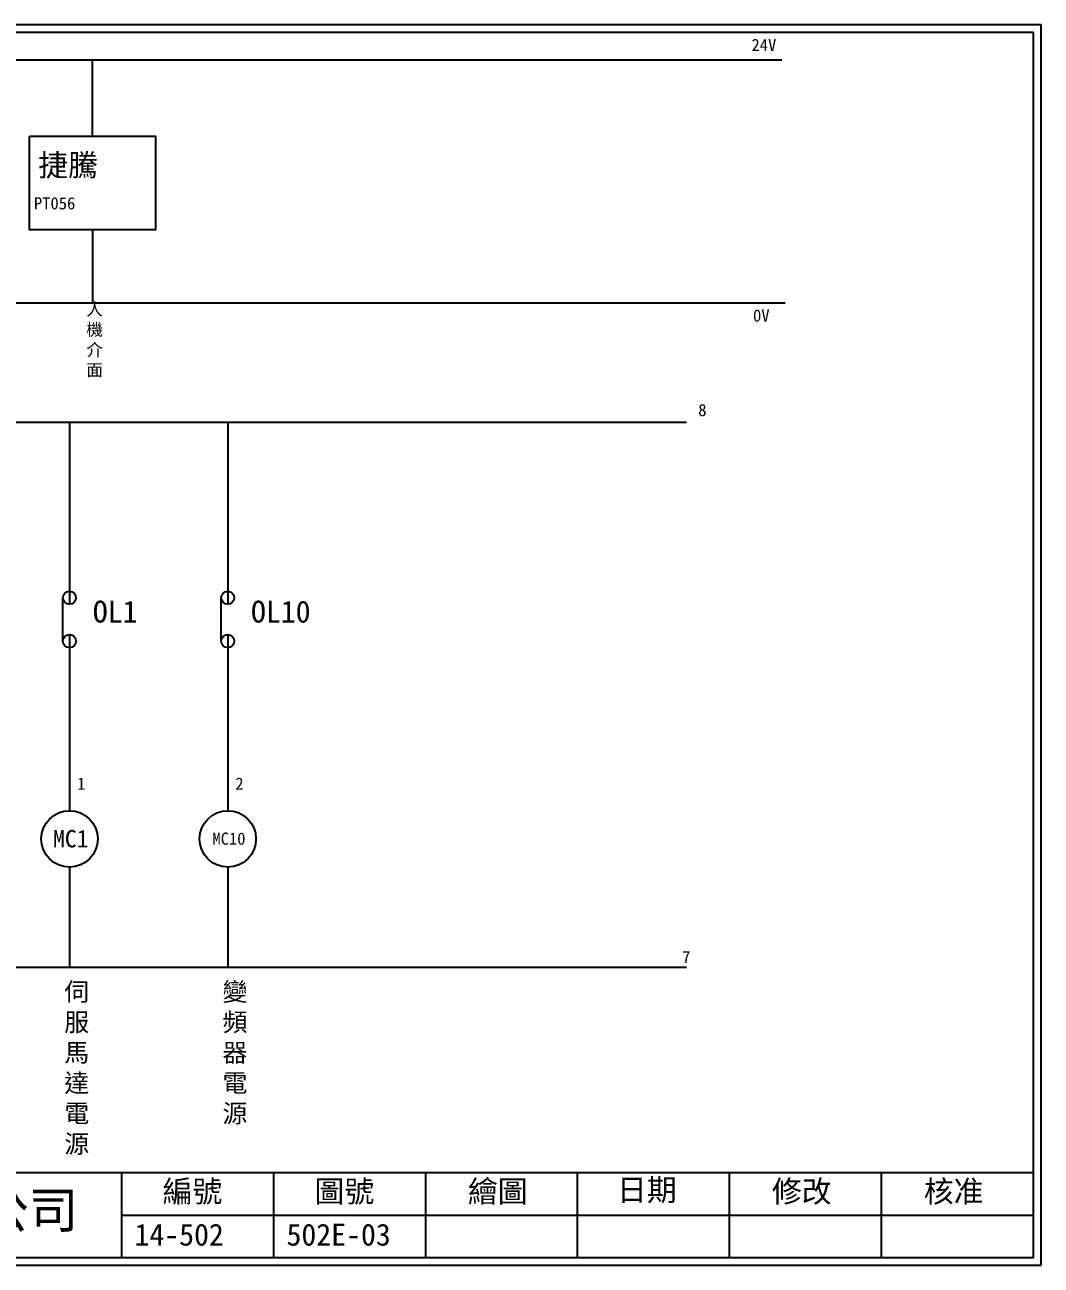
# Model space of a CAD drawing. Extents: x 10 to 297, y 3 to 207.
# Drawn here: x 129.8 to 297, y 3 to 207 of the extents above; entities that cross this region are included whole.
import ezdxf
from ezdxf.enums import TextEntityAlignment as Align

# ---------------------------------------------------------------- set-up
doc = ezdxf.new("R2010")
doc.units = 0
doc.layers.get('0').update_dxf_attribs({"linetype": 'CONTINUOUS'})
for name, color, linetype in [('7', 7, 'CONTINUOUS'), ('圖框層', 7, 'CONTINUOUS'), ('標尺寸層', 3, 'CONTINUOUS')]:
    doc.layers.add(name, color=color, linetype=linetype)
doc.styles.add('CNS', font='romanc.shx', dxfattribs={"bigfont": 'chineset.shx'})
doc.styles.add('STSL', font='kaiu.ttf')

msp = doc.modelspace()

# ---------------------------------------------------------------- linework, layer by layer
for p, q in [((254.36, 201.15), (116.28, 201.15)), ((254.89, 161.2), (116.28, 161.2)), ((87.71, 141.6), (238.66, 141.6)), ((137.16, 68.45), (137.16, 51.99)), ((163.19, 68.45), (163.19, 51.99))]:
    msp.add_line(p, q)
for centre in [(137.16, 73.09), (163.19, 73.09)]:
    msp.add_circle(centre, 4.64)
at = {"layer": '7'}
for p, q in [((136.09, 105.62), (136.09, 112.76)), ((162.12, 105.62), (162.12, 112.76))]:
    msp.add_line(p, q, dxfattribs=at)
for centre in [(137.16, 112.76), (163.19, 112.76), (137.16, 105.62), (163.19, 105.62)]:
    msp.add_circle(centre, 1.07, dxfattribs=at)
at = {"layer": '圖框層', "color": 7}
for p, q in [((297, 206.97), (10, 206.97)), ((297, 3), (297, 206.97)), ((295.75, 205.72), (11.25, 205.72)), ((295.75, 4.25), (295.75, 205.72)), ((11.25, 18.25), (295.75, 18.25)), ((145.75, 4.25), (145.75, 18.25)), ((170.75, 4.25), (170.75, 18.25)), ((195.75, 4.25), (195.75, 18.25)), ((220.75, 4.25), (220.75, 18.25)), ((245.75, 4.25), (245.75, 18.25)), ((270.75, 4.25), (270.75, 18.25)), ((145.75, 11.25), (295.75, 11.25)), ((11.25, 4.25), (295.75, 4.25)), ((10, 3), (297, 3))]:
    msp.add_line(p, q, dxfattribs=at)
at = {"layer": '標尺寸層', "color": 7}
for p, q in [((140.95, 188.68), (140.95, 201.15)), ((140.95, 173.24), (140.95, 161.2)), ((137.16, 141.6), (137.16, 111.69)), ((163.19, 141.6), (163.19, 111.69)), ((137.16, 106.69), (137.16, 77.73)), ((163.19, 106.69), (163.19, 77.73)), ((91.54, 51.99), (238.66, 51.99))]:
    msp.add_line(p, q, dxfattribs=at)
msp.add_lwpolyline([(130.6, 188.68), (151.3, 188.68), (151.3, 173.24), (130.6, 173.24)], close=True, dxfattribs=at)

# ---------------------------------------------------------------- texts
at = {"color": 7}
for s, height, p in [('MC1', 2.856, (137.37, 73.14)), ('MC10', 2, (163.39, 73.14))]:
    msp.add_text(s, height=height, dxfattribs=at).set_placement(p, align=Align.MIDDLE_CENTER)
at = {"layer": '圖框層', "color": 4, "style": 'STSL'}
for s, height, p in [('24V', 2, (249.35, 202.66)), ('捷騰', 3.6, (132.02, 182.1)), ('PT056', 2, (131.31, 176.62)), ('0V', 2, (249.6, 158.16)), ('8', 2, (240.58, 142.62)), ('OL1', 3.6, (141, 108.67)), ('OL10', 3.6, (167.02, 108.67)), ('1', 2, (138.42, 81.18)), ('2', 2, (164.44, 81.18)), ('7', 2, (237.95, 52.68)), ('編號', 3.6, (152.47, 13.34)), ('圖號', 3.6, (177.47, 13.34)), ('繪圖', 3.6, (202.69, 13.34)), ('日期', 3.6, (227.22, 13.59)), ('修改', 3.6, (252.69, 13.34)), ('核准', 3.6, (277.69, 13.34)), ('泓陞自動化科技有限公司', 6, (48.6, 9.08)), ('14-502', 3.6, (147.86, 6.22)), ('502E-03', 3.6, (172.86, 6.22))]:
    msp.add_text(s, height=height, dxfattribs=at).set_placement(p)
at = {"layer": '標尺寸層', "color": 7, "attachment_point": 1, "style": 'CNS'}
for s, insert, char_height, width in [('{\\fDFKai-SB|b0|i0|c136|p65;人機介面}', (139.94, 161.2), 2, 2.0277), ('{\\fDFKai-SB|b0|i0|c136|p65;伺服馬達電源}', (136.31, 49.47), 3, 5.4243), ('{\\fDFKai-SB|b0|i0|c136|p65;變頻器\\P電源}', (162.33, 49.47), 3, 5.4243)]:
    msp.add_mtext(s, dxfattribs=dict(at, insert=insert, char_height=char_height, width=width))

doc.saveas('drawing.dxf')
